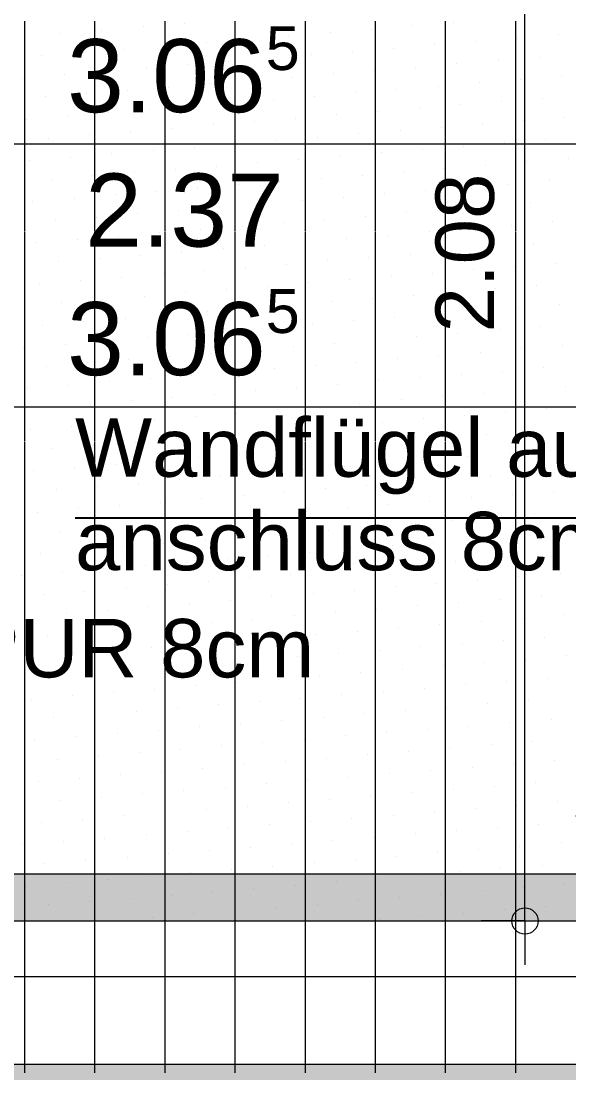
# Model space of a CAD drawing. Header units: metres. Extents: x 0.003 to 0.843, y 0.003 to 0.597.
# Drawn here: x 0.41041 to 0.42917, y 0.1558 to 0.1918 of the extents above; entities that cross this region are included whole.
import ezdxf

# ---------------------------------------------------------------- set-up
doc = ezdxf.new("R2010")
doc.units = ezdxf.units.M
for name, pattern in [('AUSGEZOGEN', [0]), ('LINIE_17', [0.0005, 0, -0.0005]), ('LINIE_23', [0.0079, 0.004, -0.0013, 0, -0.0013, 0, -0.0013]), ('PHANTOM', [63.5, 31.75, -6.35, 6.35, -6.35, 6.35, -6.35]), ('RAND', [44.45, 12.7, -6.35, 12.7, -6.35, 0, -6.35]), ('VERDECKT', [9.525, 6.35, -3.175])]:
    doc.linetypes.add(name, pattern=pattern)
for name, color, linetype, lineweight in [('Ausbau Raeume', 7, 'AUSGEZOGEN', 18), ('Bauachsen grob', 7, 'RAND', 13), ('Bodenplatte', 7, 'AUSGEZOGEN', 18), ('Daemmung', 7, 'AUSGEZOGEN', 18), ('Decke', 7, 'AUSGEZOGEN', 35), ('Deckendaemmung', 7, 'AUSGEZOGEN', 13), ('Text Decke', 7, 'AUSGEZOGEN', 25), ('Text Werkplan Ausfuehrung', 7, 'AUSGEZOGEN', 25), ('Werkplan- Ausfuehrungsmasse', 7, 'AUSGEZOGEN', 13)]:
    doc.layers.add(name, color=color, linetype=linetype, lineweight=lineweight)
doc.styles.add('ARIAL', font='ARIAL.TTF')

msp = doc.modelspace()

# ---------------------------------------------------------------- hatches: boundary and pattern name
at = {"layer": 'Bodenplatte', "linetype": 'PHANTOM', "lineweight": 13, "true_color": 0xe0ffe0}
msp.add_hatch(color=254, dxfattribs=at).paths.add_polyline_path([(0.32236, 0.162597), (0.32236, 0.160997), (0.63436, 0.160997), (0.63436, 0.162597)])
at = {"layer": 'Decke', "linetype": 'RAND', "lineweight": 18, "true_color": 0xedf5de}
msp.add_hatch(color=7, dxfattribs=at).paths.add_polyline_path([(0.39386, 0.156097), (0.39386, 0.128897), (0.45196, 0.128897), (0.45196, 0.156097)])

# ---------------------------------------------------------------- linework, layer by layer
at = {"layer": 'Ausbau Raeume', "color": 254, "linetype": 'AUSGEZOGEN', "lineweight": 18}
for p, q in [((0.410542, 0.184603), (0.410542, 0.191789)), ((0.412942, 0.184603), (0.412942, 0.191789)), ((0.415342, 0.184603), (0.415342, 0.191789)), ((0.417742, 0.184603), (0.417742, 0.191789)), ((0.420142, 0.184603), (0.420142, 0.191789)), ((0.422542, 0.184603), (0.422542, 0.191789)), ((0.424942, 0.184603), (0.424942, 0.191789)), ((0.427342, 0.184603), (0.427342, 0.191789)), ((0.410542, 0.177403), (0.410542, 0.184589)), ((0.412942, 0.177403), (0.412942, 0.184589)), ((0.415342, 0.177403), (0.415342, 0.184589)), ((0.417742, 0.177403), (0.417742, 0.184589)), ((0.420142, 0.177403), (0.420142, 0.184589)), ((0.422542, 0.177403), (0.422542, 0.184589)), ((0.424942, 0.177403), (0.424942, 0.184589)), ((0.427342, 0.177403), (0.427342, 0.184589)), ((0.410542, 0.170203), (0.410542, 0.177389)), ((0.412942, 0.170203), (0.412942, 0.177389)), ((0.415342, 0.170203), (0.415342, 0.177389)), ((0.417742, 0.170203), (0.417742, 0.177389)), ((0.420142, 0.170203), (0.420142, 0.177389)), ((0.422542, 0.170203), (0.422542, 0.177389)), ((0.424942, 0.170203), (0.424942, 0.177389)), ((0.427342, 0.170203), (0.427342, 0.177389)), ((0.410542, 0.163003), (0.410542, 0.170189)), ((0.412942, 0.163003), (0.412942, 0.170189)), ((0.415342, 0.163003), (0.415342, 0.170189)), ((0.417742, 0.163003), (0.417742, 0.170189)), ((0.420142, 0.163003), (0.420142, 0.170189)), ((0.422542, 0.163003), (0.422542, 0.170189)), ((0.424942, 0.163003), (0.424942, 0.170189)), ((0.427342, 0.163003), (0.427342, 0.170189)), ((0.410542, 0.155803), (0.410542, 0.162989)), ((0.412942, 0.155803), (0.412942, 0.162989)), ((0.415342, 0.155803), (0.415342, 0.162989)), ((0.417742, 0.155803), (0.417742, 0.162989)), ((0.420142, 0.155803), (0.420142, 0.162989)), ((0.422542, 0.155803), (0.422542, 0.162989)), ((0.424942, 0.155803), (0.424942, 0.162989)), ((0.427342, 0.155803), (0.427342, 0.162989))]:
    msp.add_line(p, q, dxfattribs=at)
at = {"layer": 'Bauachsen grob', "color": 32, "linetype": 'LINIE_23', "lineweight": 25, "true_color": 0xc36e14}
msp.add_line((0.2294, 0.164597), (0.73132, 0.164597), dxfattribs=at)
at = {"layer": 'Bodenplatte', "color": 92, "linetype": 'VERDECKT', "lineweight": 18, "true_color": 0x00c600}
for p, q in [((0.63436, 0.162597), (0.32236, 0.162597)), ((0.32236, 0.160997), (0.63436, 0.160997))]:
    msp.add_line(p, q, dxfattribs=at)
at = {"layer": 'Daemmung', "color": 211, "linetype": 'AUSGEZOGEN', "lineweight": 13, "true_color": 0xff70ff}
for q in [(0.42766, 0.202597), (0.42616, 0.160997), (0.42916, 0.160997), (0.42766, 0.160997), (0.42766, 0.159497)]:
    msp.add_line((0.42766, 0.160997), q, dxfattribs=at)
msp.add_circle((0.42766, 0.160997), 0.00045, dxfattribs=at)
at = {"layer": 'Decke', "color": 92, "linetype": 'LINIE_17', "lineweight": 18, "true_color": 0x00c600}
msp.add_line((0.39086, 0.159097), (0.45496, 0.159097), dxfattribs=at)
at = {"layer": 'Decke', "color": 92, "linetype": 'RAND', "lineweight": 18, "true_color": 0x00c600}
msp.add_line((0.39386, 0.156097), (0.45196, 0.156097), dxfattribs=at)
at = {"layer": 'Deckendaemmung', "color": 211, "linetype": 'AUSGEZOGEN', "lineweight": 13, "true_color": 0xff70ff}
for p, q in [((0.41459, 0.191598), (0.41459, 0.191598)), ((0.416, 0.191711), (0.416, 0.191711)), ((0.423808, 0.19163), (0.423808, 0.19163)), ((0.425218, 0.191743), (0.425218, 0.191743)), ((0.411771, 0.191371), (0.411771, 0.191371)), ((0.413181, 0.191484), (0.413181, 0.191484)), ((0.413181, 0.191484), (0.413181, 0.191484)), ((0.418171, 0.191176), (0.418171, 0.191176)), ((0.41958, 0.19129), (0.41958, 0.19129)), ((0.42099, 0.191403), (0.42099, 0.191403)), ((0.422399, 0.191517), (0.422399, 0.191517)), ((0.427389, 0.191209), (0.427389, 0.191209)), ((0.428798, 0.191322), (0.428798, 0.191322)), ((0.413942, 0.190836), (0.413942, 0.190836)), ((0.415352, 0.19095), (0.415352, 0.19095)), ((0.416761, 0.191063), (0.416761, 0.191063)), ((0.42316, 0.190869), (0.42316, 0.190869)), ((0.42457, 0.190982), (0.42457, 0.190982)), ((0.425979, 0.191095), (0.425979, 0.191095)), ((0.411123, 0.190609), (0.411123, 0.190609)), ((0.412533, 0.190723), (0.412533, 0.190723)), ((0.418932, 0.190528), (0.418932, 0.190528)), ((0.420342, 0.190642), (0.420342, 0.190642)), ((0.421751, 0.190755), (0.421751, 0.190755)), ((0.42815, 0.190561), (0.42815, 0.190561)), ((0.414704, 0.190188), (0.414704, 0.190188)), ((0.416113, 0.190302), (0.416113, 0.190302)), ((0.417523, 0.190415), (0.417523, 0.190415)), ((0.422512, 0.190107), (0.422512, 0.190107)), ((0.423922, 0.190221), (0.423922, 0.190221)), ((0.425331, 0.190334), (0.425331, 0.190334)), ((0.426741, 0.190447), (0.426741, 0.190447)), ((0.410475, 0.189848), (0.410475, 0.189848)), ((0.411885, 0.189961), (0.411885, 0.189961)), ((0.413294, 0.190075), (0.413294, 0.190075)), ((0.418284, 0.189767), (0.418284, 0.189767)), ((0.419694, 0.18988), (0.419694, 0.18988)), ((0.421103, 0.189994), (0.421103, 0.189994)), ((0.427502, 0.189799), (0.427502, 0.189799)), ((0.428912, 0.189913), (0.428912, 0.189913)), ((0.414056, 0.189427), (0.414056, 0.189427)), ((0.415465, 0.18954), (0.415465, 0.18954)), ((0.416875, 0.189654), (0.416875, 0.189654)), ((0.423274, 0.189459), (0.423274, 0.189459)), ((0.424683, 0.189573), (0.424683, 0.189573)), ((0.426093, 0.189686), (0.426093, 0.189686)), ((0.411237, 0.1892), (0.411237, 0.1892)), ((0.412646, 0.189313), (0.412646, 0.189313)), ((0.419045, 0.189119), (0.419045, 0.189119)), ((0.420455, 0.189232), (0.420455, 0.189232)), ((0.421864, 0.189346), (0.421864, 0.189346)), ((0.426854, 0.189038), (0.426854, 0.189038)), ((0.426854, 0.189038), (0.426854, 0.189038)), ((0.428264, 0.189151), (0.428264, 0.189151)), ((0.413408, 0.188665), (0.413408, 0.188665)), ((0.414817, 0.188779), (0.414817, 0.188779)), ((0.416227, 0.188892), (0.416227, 0.188892)), ((0.417636, 0.189006), (0.417636, 0.189006)), ((0.422626, 0.188698), (0.422626, 0.188698)), ((0.424035, 0.188811), (0.424035, 0.188811)), ((0.425445, 0.188925), (0.425445, 0.188925)), ((0.410589, 0.188439), (0.410589, 0.188439)), ((0.411998, 0.188552), (0.411998, 0.188552)), ((0.418397, 0.188358), (0.418397, 0.188358)), ((0.419807, 0.188471), (0.419807, 0.188471)), ((0.419807, 0.188471), (0.419807, 0.188471)), ((0.421216, 0.188584), (0.421216, 0.188584)), ((0.427616, 0.18839), (0.427616, 0.18839)), ((0.429025, 0.188503), (0.429025, 0.188503)), ((0.414169, 0.188017), (0.414169, 0.188017)), ((0.415579, 0.188131), (0.415579, 0.188131)), ((0.416988, 0.188244), (0.416988, 0.188244)), ((0.421978, 0.187936), (0.421978, 0.187936)), ((0.423387, 0.18805), (0.423387, 0.18805)), ((0.424797, 0.188163), (0.424797, 0.188163)), ((0.426206, 0.188277), (0.426206, 0.188277)), ((0.41135, 0.187791), (0.41135, 0.187791)), ((0.41276, 0.187904), (0.41276, 0.187904)), ((0.41276, 0.187904), (0.41276, 0.187904)), ((0.417749, 0.187596), (0.417749, 0.187596)), ((0.419159, 0.18771), (0.419159, 0.18771)), ((0.420568, 0.187823), (0.420568, 0.187823)), ((0.426968, 0.187629), (0.426968, 0.187629)), ((0.428377, 0.187742), (0.428377, 0.187742)), ((0.413521, 0.187256), (0.413521, 0.187256)), ((0.414931, 0.187369), (0.414931, 0.187369)), ((0.41634, 0.187483), (0.41634, 0.187483)), ((0.422739, 0.187288), (0.422739, 0.187288)), ((0.424149, 0.187402), (0.424149, 0.187402)), ((0.425558, 0.187515), (0.425558, 0.187515)), ((0.410702, 0.187029), (0.410702, 0.187029)), ((0.412112, 0.187143), (0.412112, 0.187143)), ((0.418511, 0.186948), (0.418511, 0.186948)), ((0.41992, 0.187062), (0.41992, 0.187062)), ((0.42133, 0.187175), (0.42133, 0.187175)), ((0.42632, 0.186867), (0.42632, 0.186867)), ((0.427729, 0.186981), (0.427729, 0.186981)), ((0.429138, 0.187094), (0.429138, 0.187094)), ((0.412873, 0.186495), (0.412873, 0.186495)), ((0.414283, 0.186608), (0.414283, 0.186608)), ((0.415692, 0.186721), (0.415692, 0.186721)), ((0.417101, 0.186835), (0.417101, 0.186835)), ((0.422091, 0.186527), (0.422091, 0.186527)), ((0.423501, 0.18664), (0.423501, 0.18664)), ((0.42491, 0.186754), (0.42491, 0.186754)), ((0.411464, 0.186381), (0.411464, 0.186381)), ((0.417863, 0.186187), (0.417863, 0.186187)), ((0.419272, 0.1863), (0.419272, 0.1863)), ((0.420682, 0.186414), (0.420682, 0.186414)), ((0.427081, 0.186219), (0.427081, 0.186219)), ((0.42849, 0.186333), (0.42849, 0.186333)), ((0.413635, 0.185847), (0.413635, 0.185847)), ((0.415044, 0.18596), (0.415044, 0.18596)), ((0.416453, 0.186073), (0.416453, 0.186073)), ((0.422853, 0.185879), (0.422853, 0.185879)), ((0.424262, 0.185992), (0.424262, 0.185992)), ((0.425672, 0.186106), (0.425672, 0.186106)), ((0.410816, 0.18562), (0.410816, 0.18562)), ((0.412225, 0.185733), (0.412225, 0.185733)), ((0.417215, 0.185425), (0.417215, 0.185425)), ((0.418624, 0.185539), (0.418624, 0.185539)), ((0.420034, 0.185652), (0.420034, 0.185652)), ((0.421443, 0.185765), (0.421443, 0.185765)), ((0.426433, 0.185458), (0.426433, 0.185458)), ((0.427842, 0.185571), (0.427842, 0.185571)), ((0.427842, 0.185571), (0.427842, 0.185571)), ((0.412986, 0.185085), (0.412986, 0.185085)), ((0.414396, 0.185198), (0.414396, 0.185198)), ((0.415805, 0.185312), (0.415805, 0.185312)), ((0.422205, 0.185117), (0.422205, 0.185117)), ((0.423614, 0.185231), (0.423614, 0.185231)), ((0.425023, 0.185344), (0.425023, 0.185344)), ((0.411577, 0.184972), (0.411577, 0.184972)), ((0.417976, 0.184777), (0.417976, 0.184777)), ((0.419386, 0.184891), (0.419386, 0.184891)), ((0.420795, 0.185004), (0.420795, 0.185004)), ((0.420795, 0.185004), (0.420795, 0.185004)), ((0.425785, 0.184696), (0.425785, 0.184696)), ((0.427194, 0.18481), (0.427194, 0.18481)), ((0.428604, 0.184923), (0.428604, 0.184923)), ((0.413748, 0.184437), (0.413748, 0.184437)), ((0.413748, 0.184437), (0.413748, 0.184437)), ((0.415157, 0.18455), (0.415157, 0.18455)), ((0.416567, 0.184664), (0.416567, 0.184664)), ((0.421557, 0.184356), (0.421557, 0.184356)), ((0.422966, 0.184469), (0.422966, 0.184469)), ((0.424375, 0.184583), (0.424375, 0.184583)), ((0.410929, 0.18421), (0.410929, 0.18421)), ((0.412338, 0.184324), (0.412338, 0.184324)), ((0.417328, 0.184016), (0.417328, 0.184016)), ((0.418738, 0.184129), (0.418738, 0.184129)), ((0.420147, 0.184243), (0.420147, 0.184243)), ((0.426546, 0.184048), (0.426546, 0.184048)), ((0.427956, 0.184162), (0.427956, 0.184162)), ((0.4131, 0.183676), (0.4131, 0.183676)), ((0.414509, 0.183789), (0.414509, 0.183789)), ((0.415919, 0.183902), (0.415919, 0.183902)), ((0.422318, 0.183708), (0.422318, 0.183708)), ((0.423727, 0.183821), (0.423727, 0.183821)), ((0.425137, 0.183935), (0.425137, 0.183935)), ((0.41169, 0.183562), (0.41169, 0.183562)), ((0.41668, 0.183254), (0.41668, 0.183254)), ((0.41809, 0.183368), (0.41809, 0.183368)), ((0.419499, 0.183481), (0.419499, 0.183481)), ((0.420909, 0.183595), (0.420909, 0.183595)), ((0.425898, 0.183287), (0.425898, 0.183287)), ((0.427308, 0.1834), (0.427308, 0.1834)), ((0.428717, 0.183514), (0.428717, 0.183514)), ((0.412452, 0.182914), (0.412452, 0.182914)), ((0.413861, 0.183028), (0.413861, 0.183028)), ((0.415271, 0.183141), (0.415271, 0.183141)), ((0.42167, 0.182947), (0.42167, 0.182947)), ((0.423079, 0.18306), (0.423079, 0.18306)), ((0.424489, 0.183173), (0.424489, 0.183173)), ((0.411042, 0.182801), (0.411042, 0.182801)), ((0.417442, 0.182606), (0.417442, 0.182606)), ((0.418851, 0.18272), (0.418851, 0.18272)), ((0.420261, 0.182833), (0.420261, 0.182833)), ((0.42666, 0.182639), (0.42666, 0.182639)), ((0.428069, 0.182752), (0.428069, 0.182752)), ((0.413213, 0.182266), (0.413213, 0.182266)), ((0.414623, 0.18238), (0.414623, 0.18238)), ((0.416032, 0.182493), (0.416032, 0.182493)), ((0.421022, 0.182185), (0.421022, 0.182185)), ((0.422431, 0.182299), (0.422431, 0.182299)), ((0.423841, 0.182412), (0.423841, 0.182412)), ((0.42525, 0.182525), (0.42525, 0.182525)), ((0.411804, 0.182153), (0.411804, 0.182153)), ((0.416794, 0.181845), (0.416794, 0.181845)), ((0.418203, 0.181958), (0.418203, 0.181958)), ((0.419612, 0.182072), (0.419612, 0.182072)), ((0.426012, 0.181877), (0.426012, 0.181877)), ((0.427421, 0.181991), (0.427421, 0.181991)), ((0.427421, 0.181991), (0.427421, 0.181991)), ((0.428831, 0.182104), (0.428831, 0.182104)), ((0.412565, 0.181505), (0.412565, 0.181505)), ((0.413975, 0.181618), (0.413975, 0.181618)), ((0.415384, 0.181732), (0.415384, 0.181732)), ((0.421783, 0.181537), (0.421783, 0.181537)), ((0.423193, 0.181651), (0.423193, 0.181651)), ((0.424602, 0.181764), (0.424602, 0.181764)), ((0.411156, 0.181391), (0.411156, 0.181391)), ((0.417555, 0.181197), (0.417555, 0.181197)), ((0.418964, 0.18131), (0.418964, 0.18131)), ((0.420374, 0.181424), (0.420374, 0.181424)), ((0.420374, 0.181424), (0.420374, 0.181424)), ((0.425364, 0.181116), (0.425364, 0.181116)), ((0.426773, 0.181229), (0.426773, 0.181229)), ((0.428183, 0.181343), (0.428183, 0.181343)), ((0.411917, 0.180743), (0.411917, 0.180743)), ((0.413327, 0.180857), (0.413327, 0.180857)), ((0.413327, 0.180857), (0.413327, 0.180857)), ((0.414736, 0.18097), (0.414736, 0.18097)), ((0.416146, 0.181084), (0.416146, 0.181084)), ((0.421135, 0.180776), (0.421135, 0.180776)), ((0.422545, 0.180889), (0.422545, 0.180889)), ((0.423954, 0.181003), (0.423954, 0.181003)), ((0.410508, 0.18063), (0.410508, 0.18063)), ((0.416907, 0.180436), (0.416907, 0.180436)), ((0.418316, 0.180549), (0.418316, 0.180549)), ((0.419726, 0.180662), (0.419726, 0.180662)), ((0.426125, 0.180468), (0.426125, 0.180468)), ((0.427535, 0.180581), (0.427535, 0.180581)), ((0.428944, 0.180695), (0.428944, 0.180695)), ((0.412679, 0.180095), (0.412679, 0.180095)), ((0.414088, 0.180209), (0.414088, 0.180209)), ((0.415498, 0.180322), (0.415498, 0.180322)), ((0.420487, 0.180014), (0.420487, 0.180014)), ((0.421897, 0.180128), (0.421897, 0.180128)), ((0.423306, 0.180241), (0.423306, 0.180241)), ((0.424716, 0.180355), (0.424716, 0.180355)), ((0.411269, 0.179982), (0.411269, 0.179982)), ((0.416259, 0.179674), (0.416259, 0.179674)), ((0.417668, 0.179788), (0.417668, 0.179788)), ((0.419078, 0.179901), (0.419078, 0.179901)), ((0.425477, 0.179706), (0.425477, 0.179706)), ((0.426887, 0.17982), (0.426887, 0.17982)), ((0.428296, 0.179933), (0.428296, 0.179933)), ((0.412031, 0.179334), (0.412031, 0.179334)), ((0.41344, 0.179447), (0.41344, 0.179447)), ((0.41485, 0.179561), (0.41485, 0.179561)), ((0.421249, 0.179366), (0.421249, 0.179366)), ((0.422658, 0.17948), (0.422658, 0.17948)), ((0.424068, 0.179593), (0.424068, 0.179593)), ((0.410621, 0.179221), (0.410621, 0.179221)), ((0.41702, 0.179026), (0.41702, 0.179026)), ((0.41843, 0.179139), (0.41843, 0.179139)), ((0.419839, 0.179253), (0.419839, 0.179253)), ((0.424829, 0.178945), (0.424829, 0.178945)), ((0.426239, 0.179058), (0.426239, 0.179058)), ((0.427648, 0.179172), (0.427648, 0.179172)), ((0.429057, 0.179285), (0.429057, 0.179285)), ((0.411383, 0.178572), (0.411383, 0.178572)), ((0.412792, 0.178686), (0.412792, 0.178686)), ((0.414202, 0.178799), (0.414202, 0.178799)), ((0.415611, 0.178913), (0.415611, 0.178913)), ((0.420601, 0.178605), (0.420601, 0.178605)), ((0.42201, 0.178718), (0.42201, 0.178718)), ((0.42342, 0.178832), (0.42342, 0.178832)), ((0.416372, 0.178265), (0.416372, 0.178265)), ((0.417782, 0.178378), (0.417782, 0.178378)), ((0.419191, 0.178491), (0.419191, 0.178491)), ((0.42559, 0.178297), (0.42559, 0.178297)), ((0.427, 0.17841), (0.427, 0.17841)), ((0.428409, 0.178524), (0.428409, 0.178524)), ((0.428409, 0.178524), (0.428409, 0.178524)), ((0.412144, 0.177924), (0.412144, 0.177924)), ((0.413553, 0.178038), (0.413553, 0.178038)), ((0.414963, 0.178151), (0.414963, 0.178151)), ((0.421362, 0.177957), (0.421362, 0.177957)), ((0.421362, 0.177957), (0.421362, 0.177957)), ((0.422772, 0.17807), (0.422772, 0.17807)), ((0.424181, 0.178184), (0.424181, 0.178184)), ((0.410735, 0.177811), (0.410735, 0.177811)), ((0.415724, 0.177503), (0.415724, 0.177503)), ((0.417134, 0.177617), (0.417134, 0.177617)), ((0.418543, 0.17773), (0.418543, 0.17773)), ((0.419953, 0.177843), (0.419953, 0.177843)), ((0.424942, 0.177536), (0.424942, 0.177536)), ((0.426352, 0.177649), (0.426352, 0.177649)), ((0.427761, 0.177762), (0.427761, 0.177762)), ((0.411496, 0.177163), (0.411496, 0.177163)), ((0.412905, 0.177276), (0.412905, 0.177276)), ((0.414315, 0.17739), (0.414315, 0.17739)), ((0.414315, 0.17739), (0.414315, 0.17739)), ((0.420714, 0.177195), (0.420714, 0.177195)), ((0.422124, 0.177309), (0.422124, 0.177309)), ((0.423533, 0.177422), (0.423533, 0.177422)), ((0.416486, 0.176855), (0.416486, 0.176855)), ((0.417895, 0.176969), (0.417895, 0.176969)), ((0.419305, 0.177082), (0.419305, 0.177082)), ((0.424294, 0.176774), (0.424294, 0.176774)), ((0.425704, 0.176888), (0.425704, 0.176888)), ((0.427113, 0.177001), (0.427113, 0.177001)), ((0.428523, 0.177114), (0.428523, 0.177114)), ((0.412257, 0.176515), (0.412257, 0.176515)), ((0.413667, 0.176628), (0.413667, 0.176628)), ((0.415076, 0.176742), (0.415076, 0.176742)), ((0.420066, 0.176434), (0.420066, 0.176434)), ((0.421476, 0.176547), (0.421476, 0.176547)), ((0.422885, 0.176661), (0.422885, 0.176661)), ((0.410848, 0.176402), (0.410848, 0.176402)), ((0.415838, 0.176094), (0.415838, 0.176094)), ((0.417247, 0.176207), (0.417247, 0.176207)), ((0.418657, 0.176321), (0.418657, 0.176321)), ((0.425056, 0.176126), (0.425056, 0.176126)), ((0.426465, 0.17624), (0.426465, 0.17624)), ((0.427875, 0.176353), (0.427875, 0.176353)), ((0.411609, 0.175754), (0.411609, 0.175754)), ((0.413019, 0.175867), (0.413019, 0.175867)), ((0.414428, 0.17598), (0.414428, 0.17598)), ((0.420828, 0.175786), (0.420828, 0.175786)), ((0.422237, 0.175899), (0.422237, 0.175899)), ((0.423646, 0.176013), (0.423646, 0.176013)), ((0.428636, 0.175705), (0.428636, 0.175705)), ((0.41519, 0.175332), (0.41519, 0.175332)), ((0.416599, 0.175446), (0.416599, 0.175446)), ((0.418009, 0.175559), (0.418009, 0.175559)), ((0.419418, 0.175673), (0.419418, 0.175673)), ((0.424408, 0.175365), (0.424408, 0.175365)), ((0.425817, 0.175478), (0.425817, 0.175478)), ((0.427227, 0.175592), (0.427227, 0.175592)), ((0.410961, 0.174992), (0.410961, 0.174992)), ((0.412371, 0.175106), (0.412371, 0.175106)), ((0.41378, 0.175219), (0.41378, 0.175219)), ((0.42018, 0.175025), (0.42018, 0.175025)), ((0.421589, 0.175138), (0.421589, 0.175138)), ((0.422998, 0.175251), (0.422998, 0.175251)), ((0.415951, 0.174684), (0.415951, 0.174684)), ((0.417361, 0.174798), (0.417361, 0.174798)), ((0.41877, 0.174911), (0.41877, 0.174911)), ((0.425169, 0.174717), (0.425169, 0.174717)), ((0.426579, 0.17483), (0.426579, 0.17483)), ((0.427988, 0.174944), (0.427988, 0.174944)), ((0.427988, 0.174944), (0.427988, 0.174944)), ((0.411723, 0.174344), (0.411723, 0.174344)), ((0.413132, 0.174458), (0.413132, 0.174458)), ((0.414542, 0.174571), (0.414542, 0.174571)), ((0.419531, 0.174263), (0.419531, 0.174263)), ((0.420941, 0.174377), (0.420941, 0.174377)), ((0.420941, 0.174377), (0.420941, 0.174377)), ((0.42235, 0.17449), (0.42235, 0.17449)), ((0.42376, 0.174603), (0.42376, 0.174603)), ((0.42875, 0.174296), (0.42875, 0.174296)), ((0.415303, 0.173923), (0.415303, 0.173923)), ((0.416713, 0.174036), (0.416713, 0.174036)), ((0.418122, 0.17415), (0.418122, 0.17415)), ((0.424521, 0.173955), (0.424521, 0.173955)), ((0.425931, 0.174069), (0.425931, 0.174069)), ((0.42734, 0.174182), (0.42734, 0.174182)), ((0.411075, 0.173583), (0.411075, 0.173583)), ((0.412484, 0.173696), (0.412484, 0.173696)), ((0.413894, 0.17381), (0.413894, 0.17381)), ((0.413894, 0.17381), (0.413894, 0.17381)), ((0.420293, 0.173615), (0.420293, 0.173615)), ((0.421702, 0.173729), (0.421702, 0.173729)), ((0.423112, 0.173842), (0.423112, 0.173842)), ((0.428102, 0.173534), (0.428102, 0.173534)), ((0.416065, 0.173275), (0.416065, 0.173275)), ((0.417474, 0.173388), (0.417474, 0.173388)), ((0.418883, 0.173502), (0.418883, 0.173502)), ((0.423873, 0.173194), (0.423873, 0.173194)), ((0.425283, 0.173307), (0.425283, 0.173307)), ((0.426692, 0.173421), (0.426692, 0.173421)), ((0.410427, 0.172821), (0.410427, 0.172821)), ((0.411836, 0.172935), (0.411836, 0.172935)), ((0.413246, 0.173048), (0.413246, 0.173048)), ((0.414655, 0.173162), (0.414655, 0.173162)), ((0.419645, 0.172854), (0.419645, 0.172854)), ((0.421054, 0.172967), (0.421054, 0.172967)), ((0.422464, 0.17308), (0.422464, 0.17308)), ((0.428863, 0.172886), (0.428863, 0.172886)), ((0.415417, 0.172513), (0.415417, 0.172513)), ((0.416826, 0.172627), (0.416826, 0.172627)), ((0.418235, 0.17274), (0.418235, 0.17274)), ((0.424635, 0.172546), (0.424635, 0.172546)), ((0.426044, 0.172659), (0.426044, 0.172659)), ((0.427454, 0.172773), (0.427454, 0.172773)), ((0.411188, 0.172173), (0.411188, 0.172173)), ((0.412598, 0.172287), (0.412598, 0.172287)), ((0.414007, 0.1724), (0.414007, 0.1724)), ((0.418997, 0.172092), (0.418997, 0.172092)), ((0.420406, 0.172206), (0.420406, 0.172206)), ((0.421816, 0.172319), (0.421816, 0.172319)), ((0.423225, 0.172432), (0.423225, 0.172432)), ((0.428215, 0.172125), (0.428215, 0.172125)), ((0.414769, 0.171752), (0.414769, 0.171752)), ((0.416178, 0.171865), (0.416178, 0.171865)), ((0.417587, 0.171979), (0.417587, 0.171979)), ((0.423987, 0.171784), (0.423987, 0.171784)), ((0.425396, 0.171898), (0.425396, 0.171898)), ((0.426806, 0.172011), (0.426806, 0.172011)), ((0.41054, 0.171412), (0.41054, 0.171412)), ((0.41195, 0.171525), (0.41195, 0.171525)), ((0.413359, 0.171639), (0.413359, 0.171639)), ((0.419758, 0.171444), (0.419758, 0.171444)), ((0.421168, 0.171558), (0.421168, 0.171558)), ((0.422577, 0.171671), (0.422577, 0.171671)), ((0.428976, 0.171477), (0.428976, 0.171477)), ((0.428976, 0.171477), (0.428976, 0.171477)), ((0.41553, 0.171104), (0.41553, 0.171104)), ((0.416939, 0.171217), (0.416939, 0.171217)), ((0.418349, 0.171331), (0.418349, 0.171331)), ((0.423339, 0.171023), (0.423339, 0.171023)), ((0.424748, 0.171136), (0.424748, 0.171136)), ((0.426157, 0.17125), (0.426157, 0.17125)), ((0.427567, 0.171363), (0.427567, 0.171363)), ((0.411302, 0.170764), (0.411302, 0.170764)), ((0.412711, 0.170877), (0.412711, 0.170877)), ((0.414121, 0.170991), (0.414121, 0.170991)), ((0.41911, 0.170683), (0.41911, 0.170683)), ((0.42052, 0.170796), (0.42052, 0.170796)), ((0.421929, 0.17091), (0.421929, 0.17091)), ((0.421929, 0.17091), (0.421929, 0.17091)), ((0.428328, 0.170715), (0.428328, 0.170715)), ((0.414882, 0.170343), (0.414882, 0.170343)), ((0.414882, 0.170343), (0.414882, 0.170343)), ((0.416291, 0.170456), (0.416291, 0.170456)), ((0.417701, 0.170569), (0.417701, 0.170569)), ((0.4241, 0.170375), (0.4241, 0.170375)), ((0.425509, 0.170488), (0.425509, 0.170488)), ((0.426919, 0.170602), (0.426919, 0.170602)), ((0.410654, 0.170002), (0.410654, 0.170002)), ((0.412063, 0.170116), (0.412063, 0.170116)), ((0.413472, 0.170229), (0.413472, 0.170229)), ((0.419872, 0.170035), (0.419872, 0.170035)), ((0.421281, 0.170148), (0.421281, 0.170148)), ((0.422691, 0.170262), (0.422691, 0.170262)), ((0.42768, 0.169954), (0.42768, 0.169954)), ((0.42909, 0.170067), (0.42909, 0.170067)), ((0.414234, 0.169581), (0.414234, 0.169581)), ((0.415643, 0.169695), (0.415643, 0.169695)), ((0.417053, 0.169808), (0.417053, 0.169808)), ((0.418462, 0.169921), (0.418462, 0.169921)), ((0.423452, 0.169614), (0.423452, 0.169614)), ((0.424861, 0.169727), (0.424861, 0.169727)), ((0.426271, 0.16984), (0.426271, 0.16984)), ((0.411415, 0.169354), (0.411415, 0.169354)), ((0.412824, 0.169468), (0.412824, 0.169468)), ((0.419224, 0.169273), (0.419224, 0.169273)), ((0.420633, 0.169387), (0.420633, 0.169387)), ((0.422043, 0.1695), (0.422043, 0.1695)), ((0.428442, 0.169306), (0.428442, 0.169306)), ((0.414995, 0.168933), (0.414995, 0.168933)), ((0.416405, 0.169047), (0.416405, 0.169047)), ((0.417814, 0.16916), (0.417814, 0.16916)), ((0.422804, 0.168852), (0.422804, 0.168852)), ((0.424213, 0.168966), (0.424213, 0.168966)), ((0.425623, 0.169079), (0.425623, 0.169079)), ((0.427032, 0.169192), (0.427032, 0.169192)), ((0.410767, 0.168593), (0.410767, 0.168593)), ((0.412176, 0.168706), (0.412176, 0.168706)), ((0.413586, 0.16882), (0.413586, 0.16882)), ((0.418576, 0.168512), (0.418576, 0.168512)), ((0.419985, 0.168625), (0.419985, 0.168625)), ((0.421395, 0.168739), (0.421395, 0.168739)), ((0.427794, 0.168544), (0.427794, 0.168544)), ((0.414347, 0.168172), (0.414347, 0.168172)), ((0.415757, 0.168285), (0.415757, 0.168285)), ((0.417166, 0.168399), (0.417166, 0.168399)), ((0.423565, 0.168204), (0.423565, 0.168204)), ((0.424975, 0.168318), (0.424975, 0.168318)), ((0.426384, 0.168431), (0.426384, 0.168431)), ((0.411528, 0.167945), (0.411528, 0.167945)), ((0.412938, 0.168058), (0.412938, 0.168058)), ((0.419337, 0.167864), (0.419337, 0.167864)), ((0.420747, 0.167977), (0.420747, 0.167977)), ((0.422156, 0.168091), (0.422156, 0.168091)), ((0.427146, 0.167783), (0.427146, 0.167783)), ((0.428555, 0.167896), (0.428555, 0.167896)), ((0.428555, 0.167896), (0.428555, 0.167896)), ((0.413699, 0.16741), (0.413699, 0.16741)), ((0.415109, 0.167524), (0.415109, 0.167524)), ((0.416518, 0.167637), (0.416518, 0.167637)), ((0.417928, 0.167751), (0.417928, 0.167751)), ((0.422917, 0.167443), (0.422917, 0.167443)), ((0.424327, 0.167556), (0.424327, 0.167556)), ((0.425736, 0.16767), (0.425736, 0.16767)), ((0.41088, 0.167184), (0.41088, 0.167184)), ((0.41229, 0.167297), (0.41229, 0.167297)), ((0.418689, 0.167103), (0.418689, 0.167103)), ((0.420098, 0.167216), (0.420098, 0.167216)), ((0.421508, 0.167329), (0.421508, 0.167329)), ((0.421508, 0.167329), (0.421508, 0.167329)), ((0.427907, 0.167135), (0.427907, 0.167135)), ((0.414461, 0.166762), (0.414461, 0.166762)), ((0.414461, 0.166762), (0.414461, 0.166762)), ((0.41587, 0.166876), (0.41587, 0.166876)), ((0.41728, 0.166989), (0.41728, 0.166989)), ((0.423679, 0.166795), (0.423679, 0.166795)), ((0.425088, 0.166908), (0.425088, 0.166908)), ((0.426498, 0.167021), (0.426498, 0.167021)), ((0.411642, 0.166535), (0.411642, 0.166535)), ((0.413051, 0.166649), (0.413051, 0.166649)), ((0.418041, 0.166341), (0.418041, 0.166341)), ((0.41945, 0.166454), (0.41945, 0.166454)), ((0.42086, 0.166568), (0.42086, 0.166568)), ((0.422269, 0.166681), (0.422269, 0.166681)), ((0.427259, 0.166373), (0.427259, 0.166373)), ((0.428669, 0.166487), (0.428669, 0.166487)), ((0.413813, 0.166001), (0.413813, 0.166001)), ((0.415222, 0.166114), (0.415222, 0.166114)), ((0.416632, 0.166228), (0.416632, 0.166228)), ((0.423031, 0.166033), (0.423031, 0.166033)), ((0.42444, 0.166147), (0.42444, 0.166147)), ((0.42585, 0.16626), (0.42585, 0.16626)), ((0.410994, 0.165774), (0.410994, 0.165774)), ((0.412403, 0.165887), (0.412403, 0.165887)), ((0.418802, 0.165693), (0.418802, 0.165693)), ((0.420212, 0.165806), (0.420212, 0.165806)), ((0.421621, 0.16592), (0.421621, 0.16592)), ((0.426611, 0.165612), (0.426611, 0.165612)), ((0.428021, 0.165725), (0.428021, 0.165725)), ((0.414574, 0.165353), (0.414574, 0.165353)), ((0.415984, 0.165466), (0.415984, 0.165466)), ((0.417393, 0.16558), (0.417393, 0.16558)), ((0.422383, 0.165272), (0.422383, 0.165272)), ((0.423792, 0.165385), (0.423792, 0.165385)), ((0.425202, 0.165499), (0.425202, 0.165499)), ((0.411755, 0.165126), (0.411755, 0.165126)), ((0.413165, 0.165239), (0.413165, 0.165239)), ((0.418154, 0.164932), (0.418154, 0.164932)), ((0.419564, 0.165045), (0.419564, 0.165045)), ((0.420973, 0.165158), (0.420973, 0.165158)), ((0.427373, 0.164964), (0.427373, 0.164964)), ((0.428782, 0.165077), (0.428782, 0.165077)), ((0.413926, 0.164591), (0.413926, 0.164591)), ((0.415336, 0.164705), (0.415336, 0.164705)), ((0.416745, 0.164818), (0.416745, 0.164818)), ((0.423144, 0.164624), (0.423144, 0.164624)), ((0.424554, 0.164737), (0.424554, 0.164737)), ((0.425963, 0.164851), (0.425963, 0.164851)), ((0.411107, 0.164365), (0.411107, 0.164365)), ((0.412517, 0.164478), (0.412517, 0.164478)), ((0.417506, 0.16417), (0.417506, 0.16417)), ((0.418916, 0.164284), (0.418916, 0.164284)), ((0.420325, 0.164397), (0.420325, 0.164397)), ((0.421735, 0.16451), (0.421735, 0.16451)), ((0.426724, 0.164203), (0.426724, 0.164203)), ((0.428134, 0.164316), (0.428134, 0.164316)), ((0.413278, 0.16383), (0.413278, 0.16383)), ((0.414688, 0.163943), (0.414688, 0.163943)), ((0.416097, 0.164057), (0.416097, 0.164057)), ((0.422496, 0.163862), (0.422496, 0.163862)), ((0.422496, 0.163862), (0.422496, 0.163862)), ((0.423906, 0.163976), (0.423906, 0.163976)), ((0.425315, 0.164089), (0.425315, 0.164089)), ((0.410459, 0.163603), (0.410459, 0.163603)), ((0.411869, 0.163717), (0.411869, 0.163717)), ((0.418268, 0.163522), (0.418268, 0.163522)), ((0.419677, 0.163636), (0.419677, 0.163636)), ((0.421087, 0.163749), (0.421087, 0.163749)), ((0.427486, 0.163555), (0.427486, 0.163555)), ((0.428895, 0.163668), (0.428895, 0.163668)), ((0.414039, 0.163182), (0.414039, 0.163182)), ((0.415449, 0.163295), (0.415449, 0.163295)), ((0.415449, 0.163295), (0.415449, 0.163295)), ((0.416858, 0.163409), (0.416858, 0.163409)), ((0.421848, 0.163101), (0.421848, 0.163101)), ((0.423258, 0.163214), (0.423258, 0.163214)), ((0.424667, 0.163328), (0.424667, 0.163328)), ((0.426076, 0.163441), (0.426076, 0.163441)), ((0.411221, 0.162955), (0.411221, 0.162955)), ((0.41263, 0.163069), (0.41263, 0.163069)), ((0.41762, 0.162761), (0.41762, 0.162761)), ((0.419029, 0.162874), (0.419029, 0.162874)), ((0.420439, 0.162988), (0.420439, 0.162988)), ((0.426838, 0.162793), (0.426838, 0.162793)), ((0.428247, 0.162907), (0.428247, 0.162907)), ((0.413391, 0.162421), (0.413391, 0.162421)), ((0.414801, 0.162534), (0.414801, 0.162534)), ((0.41621, 0.162647), (0.41621, 0.162647)), ((0.42261, 0.162453), (0.42261, 0.162453)), ((0.424019, 0.162566), (0.424019, 0.162566)), ((0.425428, 0.16268), (0.425428, 0.16268)), ((0.410573, 0.162194), (0.410573, 0.162194)), ((0.411982, 0.162307), (0.411982, 0.162307)), ((0.418381, 0.162113), (0.418381, 0.162113)), ((0.419791, 0.162226), (0.419791, 0.162226)), ((0.4212, 0.16234), (0.4212, 0.16234)), ((0.42619, 0.162032), (0.42619, 0.162032)), ((0.427599, 0.162145), (0.427599, 0.162145)), ((0.429009, 0.162259), (0.429009, 0.162259)), ((0.412743, 0.161659), (0.412743, 0.161659)), ((0.414153, 0.161773), (0.414153, 0.161773)), ((0.415562, 0.161886), (0.415562, 0.161886)), ((0.416972, 0.161999), (0.416972, 0.161999)), ((0.421962, 0.161692), (0.421962, 0.161692)), ((0.423371, 0.161805), (0.423371, 0.161805)), ((0.42478, 0.161918), (0.42478, 0.161918)), ((0.411334, 0.161546), (0.411334, 0.161546)), ((0.417733, 0.161351), (0.417733, 0.161351)), ((0.419143, 0.161465), (0.419143, 0.161465)), ((0.420552, 0.161578), (0.420552, 0.161578)), ((0.426951, 0.161384), (0.426951, 0.161384)), ((0.428361, 0.161497), (0.428361, 0.161497)), ((0.413505, 0.161011), (0.413505, 0.161011)), ((0.414914, 0.161125), (0.414914, 0.161125)), ((0.416324, 0.161238), (0.416324, 0.161238)), ((0.422723, 0.161044), (0.422723, 0.161044)), ((0.424132, 0.161157), (0.424132, 0.161157)), ((0.425542, 0.16127), (0.425542, 0.16127))]:
    msp.add_line(p, q, dxfattribs=at)
at = {"layer": 'Text Decke', "color": 92, "linetype": 'AUSGEZOGEN', "lineweight": 25, "true_color": 0x00c600}
msp.add_line((0.41226, 0.174797), (0.478474, 0.174797), dxfattribs=at)
at = {"layer": 'Werkplan- Ausfuehrungsmasse', "color": 7, "linetype": 'AUSGEZOGEN', "lineweight": 13}
for p, q in [((0.39226, 0.187597), (0.45356, 0.187597)), ((0.39226, 0.178597), (0.45356, 0.178597))]:
    msp.add_line(p, q, dxfattribs=at)

# ---------------------------------------------------------------- texts
at = {"layer": 'Daemmung', "color": 211, "linetype": 'AUSGEZOGEN', "lineweight": 18, "true_color": 0xff70ff, "insert": (0.426626, 0.18114), "char_height": 0.002, "width": 0.001, "attachment_point": 7, "rotation": 90, "style": 'ARIAL'}
msp.add_mtext('2.08', dxfattribs=at)
at = {"layer": 'Text Decke', "color": 92, "linetype": 'AUSGEZOGEN', "lineweight": 18, "true_color": 0x00c600, "char_height": 0.002, "width": 0.001, "attachment_point": 7, "style": 'ARIAL'}
for s, insert in [('Wandflügel\\~auf\\~Kragplatten-', (0.41226, 0.175597)), ('anschluss\\~8cm\\~XPS\\~gestellt', (0.41226, 0.172397))]:
    msp.add_mtext(s, dxfattribs=dict(at, insert=insert))
at = {"layer": 'Text Werkplan Ausfuehrung', "color": 211, "linetype": 'AUSGEZOGEN', "lineweight": 18, "true_color": 0xff70ff, "insert": (0.386295, 0.168731), "char_height": 0.002, "width": 0.001, "attachment_point": 7, "style": 'ARIAL'}
msp.add_mtext('Wärmedämmung\\~PUR\\~8cm', dxfattribs=at)
at = {"layer": 'Werkplan- Ausfuehrungsmasse', "color": 7, "linetype": 'AUSGEZOGEN', "lineweight": 25, "attachment_point": 7, "style": 'ARIAL'}
for s, insert, char_height, width in [('5', (0.418785, 0.1901), 0.0015, 0.00075), ('3.06', (0.411988, 0.188642), 0.0025, 0.00125), ('2.37', (0.412608, 0.184043), 0.0025, 0.00125), ('5', (0.418785, 0.1811), 0.0015, 0.00075), ('3.06', (0.411988, 0.179642), 0.0025, 0.00125)]:
    msp.add_mtext(s, dxfattribs=dict(at, insert=insert, char_height=char_height, width=width))

doc.saveas('drawing.dxf')
